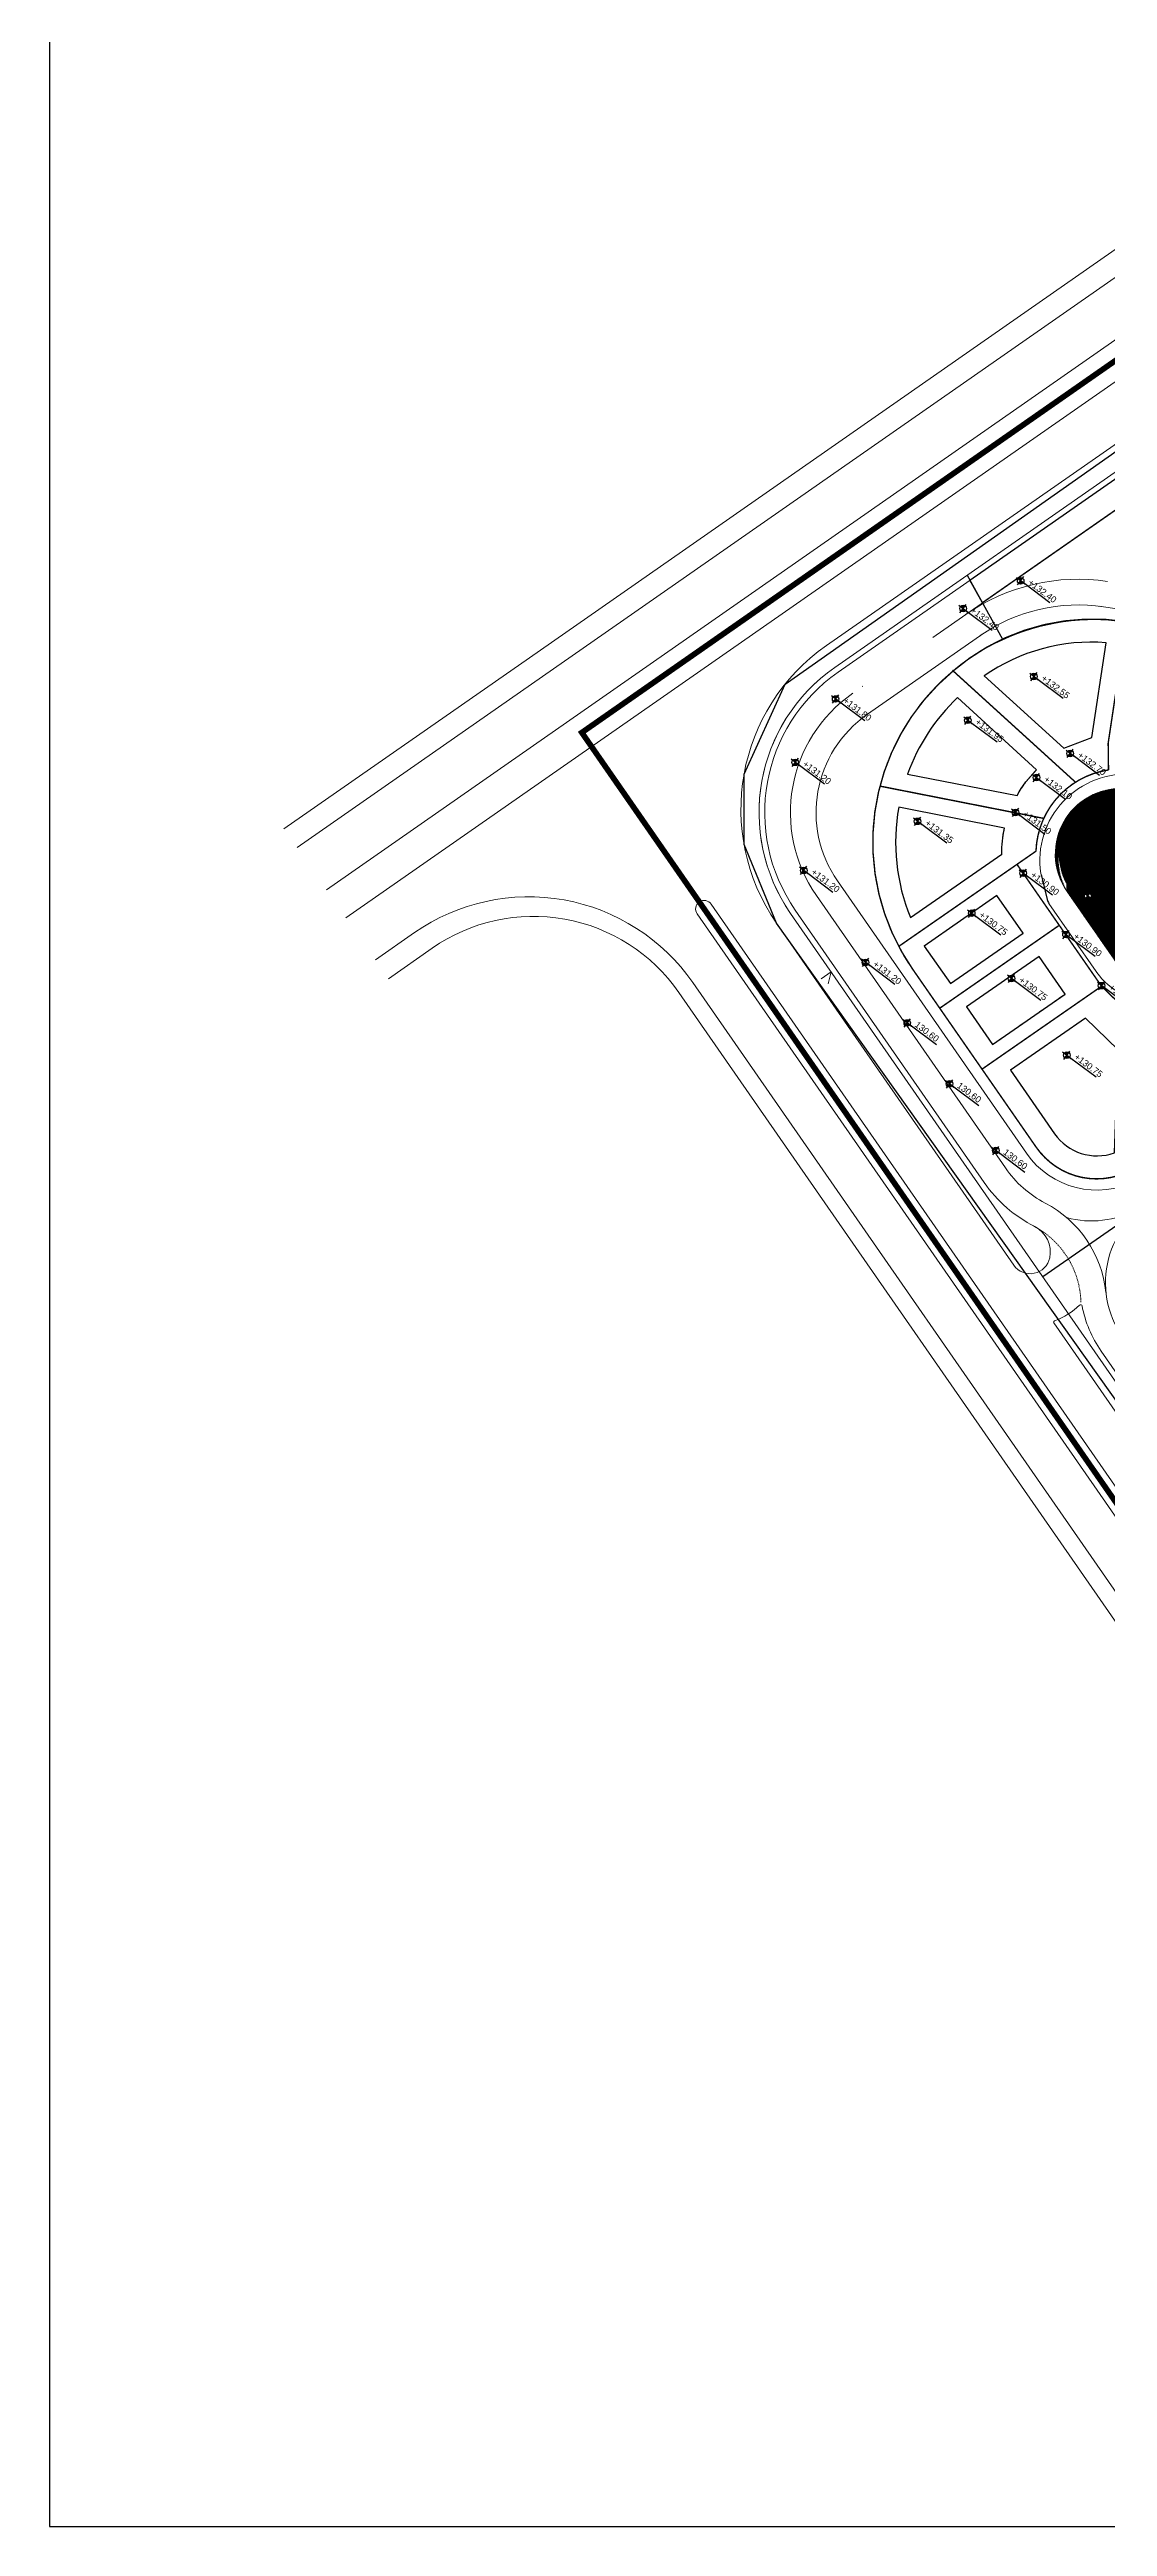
# Model space of a CAD drawing. Header units: inches. Extents: x 2 to 806, y 2 to 666.
# Drawn here: x 2.3 to 187.8, y 2.5 to 436.6 of the extents above; entities that cross this region are included whole.
import ezdxf
from ezdxf.enums import TextEntityAlignment as Align

# ---------------------------------------------------------------- set-up
doc = ezdxf.new("R2010")
doc.units = ezdxf.units.IN
doc.header["$MEASUREMENT"] = 0
for name, pattern in [('( Hidden )', [0.375, 0.25, -0.125]), ('ACAD_ISO04W100', [30, 24, -3, 0, -3]), ('DASHED', [0.75, 0.5, -0.25]), ('DASHED2', [0.375, 0.25, -0.125])]:
    doc.linetypes.add(name, pattern=pattern)
for name, color, linetype in [('.', 7, 'Continuous'), ('ASPHALT', 4, 'Continuous'), ('City_Axies', 10, 'Continuous'), ('City_Edge', 6, 'Continuous'), ('city_green', 3, 'Continuous'), ('City_road', 170, 'Continuous'), ('CL', 1, 'ACAD_ISO04W100'), ('comments', 1, 'Continuous'), ('ELV2', 4, 'Continuous'), ('Land line', 210, 'Continuous'), ('OUTLINE ASPHALT', 252, 'Continuous'), ('pathway levels', 250, 'Continuous'), ('PAVEMENT', 2, 'Continuous'), ('set pack', 253, 'DASHED2'), ('SITE', 85, 'Continuous'), ('V-NODE-TEXT', 11, 'Continuous'), ('Water Surface Level', 10, 'Continuous')]:
    doc.layers.add(name, color=color, linetype=linetype)
doc.styles.add('SDC-TEXT', font='arial.ttf')
doc.linetypes.add('FENCELINE2', pattern='A,0.25,-0.1,[132,ltypeshp.shx,S=0.1,R=0,X=-0.1,Y=0],-0.1,1', length=1.45)
pattern_1 = [(349.850078208, (-1019091.39202, 51543.46572), (0.022028057086, 0.123043751166), [])]

# ---------------------------------------------------------------- blocks, each defined once
blk = doc.blocks.new('*U287')
for points in [[(0, 1.02, 0.414214), (-1.02, 0), (0, 0)], [(0, -1.02, 0.414214), (1.02, 0), (0, 0)]]:
    blk.add_hatch(color=256).paths.add_polyline_path(points)
for p, q in [((1.62, 0), (-1.62, 0)), ((0, -1.62), (0, 1.62)), ((0, 0), (1.62, 0)), ((11.38, 0), (1.62, 0))]:
    blk.add_line(p, q)
blk.add_circle((0, 0), 1.02)
at = {"style": 'SDC-TEXT'}
blk.add_attdef('LEVEL', text='', height=2, dxfattribs=at).set_placement((2.24, 2.53), align=Align.TOP_LEFT)
blk.add_attdef('T.O.C.', (2.24, -2.56), '', height=2, dxfattribs=at)
blk = doc.blocks.new('*U288')
for points in [[(0, 1.02, 0.414214), (-1.02, 0), (0, 0)], [(0, -1.02, 0.414214), (1.02, 0), (0, 0)]]:
    blk.add_hatch(color=256).paths.add_polyline_path(points)
for p, q in [((1.62, 0), (-1.62, 0)), ((0, -1.62), (0, 1.62)), ((0, 0), (1.62, 0)), ((11.38, 0), (1.62, 0))]:
    blk.add_line(p, q)
blk.add_circle((0, 0), 1.02)
at = {"style": 'SDC-TEXT'}
blk.add_attdef('LEVEL', text='', height=2, dxfattribs=at).set_placement((2.24, 2.53), align=Align.TOP_LEFT)
blk.add_attdef('T.O.C.', (2.24, -2.56), '', height=2, dxfattribs=at)
blk = doc.blocks.new('*U286')
for points in [[(0, 1.02, 0.414214), (-1.02, 0), (0, 0)], [(0, -1.02, 0.414214), (1.02, 0), (0, 0)]]:
    blk.add_hatch(color=256).paths.add_polyline_path(points)
for p, q in [((1.62, 0), (-1.62, 0)), ((0, -1.62), (0, 1.62)), ((0, 0), (1.62, 0)), ((11.38, 0), (1.62, 0))]:
    blk.add_line(p, q)
blk.add_circle((0, 0), 1.02)
at = {"style": 'SDC-TEXT'}
blk.add_attdef('LEVEL', text='', height=2, dxfattribs=at).set_placement((2.24, 2.53), align=Align.TOP_LEFT)
blk.add_attdef('T.O.C.', (2.24, -2.56), '', height=2, dxfattribs=at)
blk = doc.blocks.new('*U284')
for points in [[(0, 1.02, 0.414214), (-1.02, 0), (0, 0)], [(0, -1.02, 0.414214), (1.02, 0), (0, 0)]]:
    blk.add_hatch(color=256).paths.add_polyline_path(points)
for p, q in [((1.62, 0), (-1.62, 0)), ((0, -1.62), (0, 1.62)), ((0, 0), (1.62, 0)), ((11.38, 0), (1.62, 0))]:
    blk.add_line(p, q)
blk.add_circle((0, 0), 1.02)
at = {"style": 'SDC-TEXT'}
blk.add_attdef('LEVEL', text='', height=2, dxfattribs=at).set_placement((2.24, 2.53), align=Align.TOP_LEFT)
blk.add_attdef('T.O.C.', (2.24, -2.56), '', height=2, dxfattribs=at)
blk = doc.blocks.new('*U285')
for points in [[(0, 1.02, 0.414214), (-1.02, 0), (0, 0)], [(0, -1.02, 0.414214), (1.02, 0), (0, 0)]]:
    blk.add_hatch(color=256).paths.add_polyline_path(points)
for p, q in [((1.62, 0), (-1.62, 0)), ((0, -1.62), (0, 1.62)), ((0, 0), (1.62, 0)), ((11.38, 0), (1.62, 0))]:
    blk.add_line(p, q)
blk.add_circle((0, 0), 1.02)
at = {"style": 'SDC-TEXT'}
blk.add_attdef('LEVEL', text='', height=2, dxfattribs=at).set_placement((2.24, 2.53), align=Align.TOP_LEFT)
blk.add_attdef('T.O.C.', (2.24, -2.56), '', height=2, dxfattribs=at)
blk = doc.blocks.new('*U281')
for points in [[(0, 1.02, 0.414214), (-1.02, 0), (0, 0)], [(0, -1.02, 0.414214), (1.02, 0), (0, 0)]]:
    blk.add_hatch(color=256).paths.add_polyline_path(points)
for p, q in [((1.62, 0), (-1.62, 0)), ((0, -1.62), (0, 1.62)), ((0, 0), (1.62, 0)), ((11.38, 0), (1.62, 0))]:
    blk.add_line(p, q)
blk.add_circle((0, 0), 1.02)
at = {"style": 'SDC-TEXT'}
blk.add_attdef('LEVEL', text='', height=2, dxfattribs=at).set_placement((2.24, 2.53), align=Align.TOP_LEFT)
blk.add_attdef('T.O.C.', (2.24, -2.56), '', height=2, dxfattribs=at)
blk = doc.blocks.new('*U282')
for points in [[(0, 1.02, 0.414214), (-1.02, 0), (0, 0)], [(0, -1.02, 0.414214), (1.02, 0), (0, 0)]]:
    blk.add_hatch(color=256).paths.add_polyline_path(points)
for p, q in [((1.62, 0), (-1.62, 0)), ((0, -1.62), (0, 1.62)), ((0, 0), (1.62, 0)), ((11.38, 0), (1.62, 0))]:
    blk.add_line(p, q)
blk.add_circle((0, 0), 1.02)
at = {"style": 'SDC-TEXT'}
blk.add_attdef('LEVEL', text='', height=2, dxfattribs=at).set_placement((2.24, 2.53), align=Align.TOP_LEFT)
blk.add_attdef('T.O.C.', (2.24, -2.56), '', height=2, dxfattribs=at)
blk = doc.blocks.new('*U283')
for points in [[(0, 1.02, 0.414214), (-1.02, 0), (0, 0)], [(0, -1.02, 0.414214), (1.02, 0), (0, 0)]]:
    blk.add_hatch(color=256).paths.add_polyline_path(points)
for p, q in [((1.62, 0), (-1.62, 0)), ((0, -1.62), (0, 1.62)), ((0, 0), (1.62, 0)), ((11.38, 0), (1.62, 0))]:
    blk.add_line(p, q)
blk.add_circle((0, 0), 1.02)
at = {"style": 'SDC-TEXT'}
blk.add_attdef('LEVEL', text='', height=2, dxfattribs=at).set_placement((2.24, 2.53), align=Align.TOP_LEFT)
blk.add_attdef('T.O.C.', (2.24, -2.56), '', height=2, dxfattribs=at)
blk = doc.blocks.new('*U431')
for points in [[(0, 1.02, 0.414214), (-1.02, 0), (0, 0)], [(0, -1.02, 0.414214), (1.02, 0), (0, 0)]]:
    blk.add_hatch(color=256).paths.add_polyline_path(points)
for p, q in [((1.62, 0), (-1.62, 0)), ((0, -1.62), (0, 1.62)), ((0, 0), (1.62, 0)), ((11.38, 0), (1.62, 0))]:
    blk.add_line(p, q)
blk.add_circle((0, 0), 1.02)
at = {"style": 'SDC-TEXT'}
blk.add_attdef('LEVEL', text='', height=2, dxfattribs=at).set_placement((2.24, 2.53), align=Align.TOP_LEFT)
blk.add_attdef('T.O.C.', (2.24, -2.56), '', height=2, dxfattribs=at)
blk = doc.blocks.new('*U432')
for points in [[(0, 1.02, 0.414214), (-1.02, 0), (0, 0)], [(0, -1.02, 0.414214), (1.02, 0), (0, 0)]]:
    blk.add_hatch(color=256).paths.add_polyline_path(points)
for p, q in [((1.62, 0), (-1.62, 0)), ((0, -1.62), (0, 1.62)), ((0, 0), (1.62, 0)), ((11.38, 0), (1.62, 0))]:
    blk.add_line(p, q)
blk.add_circle((0, 0), 1.02)
at = {"style": 'SDC-TEXT'}
blk.add_attdef('LEVEL', text='', height=2, dxfattribs=at).set_placement((2.24, 2.53), align=Align.TOP_LEFT)
blk.add_attdef('T.O.C.', (2.24, -2.56), '', height=2, dxfattribs=at)
blk = doc.blocks.new('*U430')
for points in [[(0, 1.02, 0.414214), (-1.02, 0), (0, 0)], [(0, -1.02, 0.414214), (1.02, 0), (0, 0)]]:
    blk.add_hatch(color=256).paths.add_polyline_path(points)
for p, q in [((1.62, 0), (-1.62, 0)), ((0, -1.62), (0, 1.62)), ((0, 0), (1.62, 0)), ((11.38, 0), (1.62, 0))]:
    blk.add_line(p, q)
blk.add_circle((0, 0), 1.02)
at = {"style": 'SDC-TEXT'}
blk.add_attdef('LEVEL', text='', height=2, dxfattribs=at).set_placement((2.24, 2.53), align=Align.TOP_LEFT)
blk.add_attdef('T.O.C.', (2.24, -2.56), '', height=2, dxfattribs=at)
blk = doc.blocks.new('*U428')
for points in [[(0, 1.02, 0.414214), (-1.02, 0), (0, 0)], [(0, -1.02, 0.414214), (1.02, 0), (0, 0)]]:
    blk.add_hatch(color=256).paths.add_polyline_path(points)
for p, q in [((1.62, 0), (-1.62, 0)), ((0, -1.62), (0, 1.62)), ((0, 0), (1.62, 0)), ((11.38, 0), (1.62, 0))]:
    blk.add_line(p, q)
blk.add_circle((0, 0), 1.02)
at = {"style": 'SDC-TEXT'}
blk.add_attdef('LEVEL', text='', height=2, dxfattribs=at).set_placement((2.24, 2.53), align=Align.TOP_LEFT)
blk.add_attdef('T.O.C.', (2.24, -2.56), '', height=2, dxfattribs=at)
blk = doc.blocks.new('*U107')
for points in [[(0, 1.02, 0.414214), (-1.02, 0), (0, 0)], [(0, -1.02, 0.414214), (1.02, 0), (0, 0)]]:
    blk.add_hatch(color=256).paths.add_polyline_path(points)
for p, q in [((1.62, 0), (-1.62, 0)), ((0, -1.62), (0, 1.62)), ((0, 0), (1.62, 0)), ((11.38, 0), (1.62, 0))]:
    blk.add_line(p, q)
blk.add_circle((0, 0), 1.02)
at = {"style": 'SDC-TEXT'}
blk.add_attdef('LEVEL', text='', height=2, dxfattribs=at).set_placement((2.24, 2.53), align=Align.TOP_LEFT)
blk.add_attdef('T.O.C.', (2.24, -2.56), '', height=2, dxfattribs=at)
blk = doc.blocks.new('*U108')
for points in [[(0, 1.02, 0.414214), (-1.02, 0), (0, 0)], [(0, -1.02, 0.414214), (1.02, 0), (0, 0)]]:
    blk.add_hatch(color=256).paths.add_polyline_path(points)
for p, q in [((1.62, 0), (-1.62, 0)), ((0, -1.62), (0, 1.62)), ((0, 0), (1.62, 0)), ((11.38, 0), (1.62, 0))]:
    blk.add_line(p, q)
blk.add_circle((0, 0), 1.02)
at = {"style": 'SDC-TEXT'}
blk.add_attdef('LEVEL', text='', height=2, dxfattribs=at).set_placement((2.24, 2.53), align=Align.TOP_LEFT)
blk.add_attdef('T.O.C.', (2.24, -2.56), '', height=2, dxfattribs=at)
blk = doc.blocks.new('*U103')
for points in [[(0, 1.02, 0.414214), (-1.02, 0), (0, 0)], [(0, -1.02, 0.414214), (1.02, 0), (0, 0)]]:
    blk.add_hatch(color=256).paths.add_polyline_path(points)
for p, q in [((1.62, 0), (-1.62, 0)), ((0, -1.62), (0, 1.62)), ((0, 0), (1.62, 0)), ((11.38, 0), (1.62, 0))]:
    blk.add_line(p, q)
blk.add_circle((0, 0), 1.02)
at = {"style": 'SDC-TEXT'}
blk.add_attdef('LEVEL', text='', height=2, dxfattribs=at).set_placement((2.24, 2.53), align=Align.TOP_LEFT)
blk.add_attdef('T.O.C.', (2.24, -2.56), '', height=2, dxfattribs=at)
blk = doc.blocks.new('*U158')
for points in [[(0, 1.02, 0.414214), (-1.02, 0), (0, 0)], [(0, -1.02, 0.414214), (1.02, 0), (0, 0)]]:
    blk.add_hatch(color=256).paths.add_polyline_path(points)
for p, q in [((1.62, 0), (-1.62, 0)), ((0, -1.62), (0, 1.62)), ((0, 0), (1.62, 0)), ((11.38, 0), (1.62, 0))]:
    blk.add_line(p, q)
blk.add_circle((0, 0), 1.02)
at = {"style": 'SDC-TEXT'}
blk.add_attdef('LEVEL', text='', height=2, dxfattribs=at).set_placement((2.24, 2.53), align=Align.TOP_LEFT)
blk.add_attdef('T.O.C.', (2.24, -2.56), '', height=2, dxfattribs=at)
blk = doc.blocks.new('*U155')
for points in [[(0, 1.02, 0.414214), (-1.02, 0), (0, 0)], [(0, -1.02, 0.414214), (1.02, 0), (0, 0)]]:
    blk.add_hatch(color=256).paths.add_polyline_path(points)
for p, q in [((1.62, 0), (-1.62, 0)), ((0, -1.62), (0, 1.62)), ((0, 0), (1.62, 0)), ((11.38, 0), (1.62, 0))]:
    blk.add_line(p, q)
blk.add_circle((0, 0), 1.02)
at = {"style": 'SDC-TEXT'}
blk.add_attdef('LEVEL', text='', height=2, dxfattribs=at).set_placement((2.24, 2.53), align=Align.TOP_LEFT)
blk.add_attdef('T.O.C.', (2.24, -2.56), '', height=2, dxfattribs=at)
blk = doc.blocks.new('*U156')
for points in [[(0, 1.02, 0.414214), (-1.02, 0), (0, 0)], [(0, -1.02, 0.414214), (1.02, 0), (0, 0)]]:
    blk.add_hatch(color=256).paths.add_polyline_path(points)
for p, q in [((1.62, 0), (-1.62, 0)), ((0, -1.62), (0, 1.62)), ((0, 0), (1.62, 0)), ((11.38, 0), (1.62, 0))]:
    blk.add_line(p, q)
blk.add_circle((0, 0), 1.02)
at = {"style": 'SDC-TEXT'}
blk.add_attdef('LEVEL', text='', height=2, dxfattribs=at).set_placement((2.24, 2.53), align=Align.TOP_LEFT)
blk.add_attdef('T.O.C.', (2.24, -2.56), '', height=2, dxfattribs=at)
blk = doc.blocks.new('*U150')
for points in [[(0, 1.02, 0.414214), (-1.02, 0), (0, 0)], [(0, -1.02, 0.414214), (1.02, 0), (0, 0)]]:
    blk.add_hatch(color=256).paths.add_polyline_path(points)
for p, q in [((1.62, 0), (-1.62, 0)), ((0, -1.62), (0, 1.62)), ((0, 0), (1.62, 0)), ((11.38, 0), (1.62, 0))]:
    blk.add_line(p, q)
blk.add_circle((0, 0), 1.02)
at = {"style": 'SDC-TEXT'}
blk.add_attdef('LEVEL', text='', height=2, dxfattribs=at).set_placement((2.24, 2.53), align=Align.TOP_LEFT)
blk.add_attdef('T.O.C.', (2.24, -2.56), '', height=2, dxfattribs=at)
blk = doc.blocks.new('*U434')
for points in [[(0, 1.02, 0.414214), (-1.02, 0), (0, 0)], [(0, -1.02, 0.414214), (1.02, 0), (0, 0)]]:
    blk.add_hatch(color=256).paths.add_polyline_path(points)
for p, q in [((1.62, 0), (-1.62, 0)), ((0, -1.62), (0, 1.62)), ((0, 0), (1.62, 0)), ((11.38, 0), (1.62, 0))]:
    blk.add_line(p, q)
blk.add_circle((0, 0), 1.02)
at = {"style": 'SDC-TEXT'}
blk.add_attdef('LEVEL', text='', height=2, dxfattribs=at).set_placement((2.24, 2.53), align=Align.TOP_LEFT)
blk.add_attdef('T.O.C.', (2.24, -2.56), '', height=2, dxfattribs=at)
blk = doc.blocks.new('*U435')
for points in [[(0, 1.02, 0.414214), (-1.02, 0), (0, 0)], [(0, -1.02, 0.414214), (1.02, 0), (0, 0)]]:
    blk.add_hatch(color=256).paths.add_polyline_path(points)
for p, q in [((1.62, 0), (-1.62, 0)), ((0, -1.62), (0, 1.62)), ((0, 0), (1.62, 0)), ((11.38, 0), (1.62, 0))]:
    blk.add_line(p, q)
blk.add_circle((0, 0), 1.02)
at = {"style": 'SDC-TEXT'}
blk.add_attdef('LEVEL', text='', height=2, dxfattribs=at).set_placement((2.24, 2.53), align=Align.TOP_LEFT)
blk.add_attdef('T.O.C.', (2.24, -2.56), '', height=2, dxfattribs=at)
blk = doc.blocks.new('*U228')
for points in [[(0, 1.02, 0.414214), (-1.02, 0), (0, 0)], [(0, -1.02, 0.414214), (1.02, 0), (0, 0)]]:
    blk.add_hatch(color=256).paths.add_polyline_path(points)
for p, q in [((1.62, 0), (-1.62, 0)), ((0, -1.62), (0, 1.62)), ((0, 0), (1.62, 0)), ((11.38, 0), (1.62, 0))]:
    blk.add_line(p, q)
blk.add_circle((0, 0), 1.02)
at = {"style": 'SDC-TEXT'}
blk.add_attdef('LEVEL', text='', height=2, dxfattribs=at).set_placement((2.24, 2.53), align=Align.TOP_LEFT)
blk.add_attdef('T.O.C.', (2.24, -2.56), '', height=2, dxfattribs=at)

msp = doc.modelspace()

# ---------------------------------------------------------------- hatches: boundary and pattern name
at = {"layer": '.', "linetype": 'ByBlock', "true_color": 0x136734, "transparency": 33554633}
h = msp.add_hatch(dxfattribs=at)
h.set_pattern_fill('ANSI31', color=116, angle=-55.14992)
h.set_pattern_definition(pattern_1)
h.paths.add_polyline_path([(263.375, 286.7), (263.063, 294.597, 0.3598822), (261.362, 296.496), (242.44, 299.346, 0.4750516), (240.145, 297.261), (240.807, 284.94, 0.4333597), (243.041, 283.061, -0.0051454), (248.601, 283.665, -0.0594987), (248.703, 283.756, -0.326149), (249.382, 283.741, -0.0111596), (261.478, 284.623, 0.4109268)])
h.paths.add_polyline_path([(260.747, 285.289, 0.0143823), (243.669, 283.967, -0.4297056), (241.459, 285.849), (240.89, 296.441, -0.4750516), (243.185, 298.526), (260.686, 295.89, -0.3598822), (262.386, 293.991), (262.648, 287.366, -0.4115782)], flags=16)
h.paths.add_polyline_path([(249.897, 294.481, -0.0439538), (249.819, 294.416, -1), (249.161, 295.362, -0.8526477), (249.95, 294.543), (250.066, 294.456)], flags=0)
h.paths.add_polyline_path([(235.258, 284.084), (234.539, 298.911, 0.3573486), (232.839, 300.792), (208.407, 304.472, 0.4007439), (206.147, 302.883), (201.325, 278.559, 0.5493095), (203.768, 276.228, -0.0255366), (233.541, 282.007, 0.3874726)])
h.paths.add_polyline_path([(232.815, 282.61, 0.0240854), (204.661, 277.169, -0.5481949), (202.225, 279.501), (206.704, 302.092, -0.4007439), (208.964, 303.68), (232.168, 300.185, -0.3573486), (233.867, 298.305), (234.528, 284.687, -0.3868605)], flags=16)
h.paths.add_polyline_path([(216.32, 290.223, -1), (215.662, 291.168, -1)], flags=0)
h.paths.add_polyline_path([(190.541, 276.048), (181.25, 289.44, -0.0298599), (180.58, 290.541, 0.0312712), (180.675, 289.041), (190.907, 274.293, 0.6620973), (194.512, 275.044), (200.111, 303.289, 0.4142136), (198.538, 305.639), (191.884, 306.959, 0.0127104), (191.783, 306.976, 0.6559619), (180.675, 289.041, -0.179795), (179.397, 296.857, -0.4223894), (191.682, 306.283, -0.0127104), (191.747, 306.272), (197.715, 305.089, -0.4142136), (199.288, 302.738), (194.146, 276.8, -0.6620973)])
h.paths.add_polyline_path([(367.809, 211.193), (379.765, 194.026, 0.4143525), (382.55, 193.528), (391.27, 199.607), (390.87, 200.181), (382.724, 194.503, -0.4143525), (379.939, 195), (368.998, 210.711, -0.5412294), (370.252, 213.816, 0.0690633), (417.362, 230.094, -0.3737364), (419.907, 229.458), (423.008, 225.028, -0.4147835), (422.513, 222.241), (395.792, 203.612), (396.192, 203.038), (423.489, 222.068, 0.4147835), (423.983, 224.855), (420.131, 230.358, 0.3746856), (417.58, 230.991, -0.071377), (369.075, 214.3, 0.5430658)])
h.paths.add_polyline_path([(216.763, 290.104), (221.797, 286.317), (222.834, 287.694), (217.8, 291.482)], flags=8)
edge = h.paths.add_edge_path(flags=17)
edge.add_line((400.253, 208.792), (395.864, 212.094))
edge = h.paths.add_edge_path(flags=17)
edge.add_arc((395.135, 212.643), 0.576, -55.14992, 304.85008)
edge = h.paths.add_edge_path(flags=17)
edge.add_line((395.864, 212.094), (394.406, 213.191))
edge = h.paths.add_edge_path(flags=17)
edge.add_line((395.135, 212.643), (395.864, 212.094))
edge = h.paths.add_edge_path(flags=17)
edge.add_line((394.587, 211.914), (395.684, 213.372))
h.paths.add_polyline_path([(395.908, 212.052), (400.941, 208.264), (401.978, 209.642), (396.945, 213.429)], flags=25)
h.paths.add_polyline_path([(399.422, 214.163), (402.902, 209.172), (405.325, 210.861), (401.845, 215.852)], flags=25)
at = {"layer": '.', "linetype": 'ByBlock', "transparency": 33554633}
h = msp.add_hatch(dxfattribs=at)
h.set_pattern_fill('ANSI31', color=34, angle=-55.14992)
h.set_pattern_definition(pattern_1)
h.paths.add_polyline_path([(180.58, 290.541, -0.3729666), (190.885, 302.453, -0.0850337), (191.56, 302.435), (198.938, 300.973), (199.23, 302.444), (191.546, 303.967, 0.0472882), (191.171, 304.005, 0.4781771)], flags=17)
h.paths.add_polyline_path([(180.58, 290.541, -0.4756018), (191.079, 304.004, -0.0588664), (191.546, 303.967), (199.23, 302.444), (199.288, 302.738, 0.0896317), (199.3, 303.449), (191.653, 304.965, 0.0423724), (191.317, 305.003, 0.5371659)])
h.paths.add_polyline_path([(180.58, 290.541, -0.5371659), (191.317, 305.003, -0.0423724), (191.653, 304.965), (199.3, 303.449, 0.1661064), (198.69, 304.59), (191.765, 305.963, 0.0269363), (191.552, 305.993, 0.5961696)])
h.paths.add_polyline_path([(180.58, 290.541, -0.5961696), (191.552, 305.993, -0.0269363), (191.765, 305.963), (198.69, 304.59, 0.1395991), (197.715, 305.089), (191.747, 306.272, 0.0127104), (191.682, 306.283, 0.6140742)])
at = {"layer": '.', "linetype": 'ByBlock', "true_color": 0x105689, "transparency": 33554633}
h = msp.add_hatch(dxfattribs=at)
h.set_pattern_fill('ANSI31', color=146, angle=-55.14992)
h.set_pattern_definition(pattern_1)
h.paths.add_polyline_path([(190.541, 276.048, 0.6620973), (194.146, 276.8), (198.938, 300.973), (191.56, 302.435, 0.0850338), (190.885, 302.453, 0.3729667), (180.58, 290.541, 0.0298599), (181.25, 289.44)])
h.paths.add_polyline_path([(184.895, 288.252, -1), (183.743, 288.252, -1)], flags=16)
h.paths.add_polyline_path([(185.091, 287.661), (190.125, 283.873), (191.162, 285.251), (186.128, 289.039)], flags=24)

# ---------------------------------------------------------------- linework, layer by layer
at = {"linetype": 'ByBlock', "lineweight": 0}
for p, q in [((95.635, 316.887), (370.462, 508.476)), ((370.438, 508.459), (95.635, 316.887)), ((139.972, 328.291), (379.355, 495.17)), ((268.103, 68.277), (95.635, 316.887)), ((95.635, 316.887), (268.103, 68.277)), ((277.947, 75.14), (132.229, 285.19))]:
    msp.add_line(p, q, dxfattribs=at)
msp.add_arc((157.7, 302.86), 31, 124.88128, 214.7503, dxfattribs=at)
at = {"layer": 'ASPHALT', "lineweight": 0}
for p, q in [((380.189, 494.533), (140.544, 327.47)), ((285.34, 324.133), (186.306, 339.05)), ((166.123, 334.331), (145.691, 320.087)), ((173.569, 243.143), (140.445, 290.89)), ((270.373, 86.057), (132.229, 285.19)), ((166.174, 238.013), (133.051, 285.76)), ((266.201, 93.826), (186.657, 208.487))]:
    msp.add_line(p, q, dxfattribs=at)
for centre, radius, start, end in [((182.626, 309.265), 30, 81.43429, 124.88128), ((157.7, 302.86), 30, 124.88128, 214.75015), ((157.7, 302.86), 21, 124.88128, 214.75015), ((185.894, 251.693), 15, 214.75015, 297.31168), ((185.894, 251.693), 24, 214.75015, 243.04527), ((172.749, 225.843), 5, 348.38096, 63.04527), ((174.218, 225.541), 3.5, 214.75015, 348.38096), ((174.218, 225.541), 12.5, 289.98237, 313.91575), ((183.061, 216.356), 0.25, 11.12567, 133.91575), ((203.912, 220.457), 21, 191.12567, 214.75015)]:
    msp.add_arc(centre, radius, start, end, dxfattribs=at)
at = {"layer": 'City_Axies', "lineweight": 0}
for p in [(370.456, 508.471), (267.934, 68.521)]:
    msp.add_line(p, (95.635, 316.887), dxfattribs=at)
at = {"layer": 'City_Edge', "lineweight": 0, "ltscale": 10}
for p, q in [((370.558, 523.17), (88.773, 326.731)), ((377.067, 498.452), (138.505, 332.144)), ((88.773, 326.731), (45.724, 296.72)), ((157.05, 244.147), (129.763, 283.482)), ((66.315, 281.818), (59.449, 277.032)), ((271.485, 47.612), (115.088, 273.056)), ((171.342, 223.546), (157.05, 244.147)), ((275.486, 73.424), (178.37, 213.416))]:
    msp.add_line(p, q, dxfattribs=at)
for centre, start, end in [((158.52, 303.432), 124.88128, 214.75015), ((86.33, 253.107), 34.75015, 124.88166)]:
    msp.add_arc(centre, 35, start, end, dxfattribs=at)
at = {"layer": 'city_green', "lineweight": 0}
for p, q in [((368.746, 510.936), (50.871, 289.337)), ((372.177, 506.014), (54.302, 284.415)), ((284.905, 46.69), (118.321, 286.818)), ((282.44, 44.98), (115.856, 285.108))]:
    msp.add_line(p, q, dxfattribs=at)
msp.add_arc((117.088, 285.963), 1.5, 34.75015, 214.75015, dxfattribs=at)
at = {"layer": 'City_road', "lineweight": 0}
for p, q in [((369.301, 527.17), (86.485, 330.012)), ((379.355, 495.17), (139.972, 328.291)), ((86.485, 330.012), (43.436, 300.001)), ((69.422, 279.109), (61.737, 273.751)), ((249.539, 73.983), (112.622, 271.348))]:
    msp.add_line(p, q, dxfattribs=at)
for centre, start, end in [((157.7, 302.86), 124.88128, 214.75015), ((87.151, 253.678), 34.75015, 124.88166)]:
    msp.add_arc(centre, 31, start, end, dxfattribs=at)
at = {"layer": 'CL', "lineweight": 0, "ltscale": 5}
for p, q in [((378.745, 488.041), (143.117, 323.779)), ((169.872, 240.578), (136.748, 288.325))]:
    msp.add_line(p, q, dxfattribs=at)
for centre, radius, start, end in [((182.626, 309.265), 34.5, 81.43429, 124.88128), ((157.7, 302.86), 25.5, 124.88128, 214.75015), ((185.894, 251.693), 19.5, 214.75015, 242.42305), ((203.912, 220.457), 16.5, 115.87705, 214.75015), ((167.608, 216.68), 20, 5.93886, 62.42305), ((184.95, 247.79), 16.5, 254.78697, 298.81832)]:
    msp.add_arc(centre, radius, start, end, dxfattribs=at)
at = {"layer": 'comments', "color": 3, "linetype": 'ByBlock'}
for p, q in [((163.174, 344.466), (169.362, 333.268)), ((194.369, 233.917), (176.431, 221.473))]:
    msp.add_line(p, q, dxfattribs=at)
at = {"layer": 'comments', "color": 5, "linetype": 'ByBlock'}
msp.add_line((176.093, 287.75), (176.093, 287.75), dxfattribs=at)
at = {"layer": 'comments', "color": 6, "linetype": 'ByBlock'}
msp.add_lwpolyline([(805.862, 665.831), (2.345, 665.831), (2.345, 2.465), (805.862, 2.465)], close=True, dxfattribs=at)
msp.add_lwpolyline([(588.492, 237.295), (510.786, 237.222), (277.947, 75.14), (129.763, 283.482), (124.064, 297.288), (124.072, 309.621), (131.269, 325.395), (377.067, 498.452), (416.657, 517.574)], dxfattribs=at)
at = {"layer": 'comments', "color": 3, "linetype": 'ByBlock'}
msp.add_lwpolyline([(385.102, 490.332, 0.1322079), (378.745, 488.041), (165.849, 339.626), (163.66, 343.586), (380.189, 494.533)], format="xyb", dxfattribs=at)
for points in [[(187.509, 332.638, 0.1734535), (166.144, 326.807), (180.102, 314.133), (185.006, 316.028)], [(171.917, 305.86, -0.0679334), (175.333, 310.364), (161.485, 323.02, 0.1160112), (152.726, 309.6)], [(169.227, 295.578, -0.0550475), (169.726, 300.138), (151.173, 303.794, 0.1415427), (153.226, 284.476)], [(189.63, 261.264), (183.899, 266.81), (170.777, 257.706), (178.506, 246.566, 0.340529), (188.975, 243.237)]]:
    msp.add_lwpolyline(points, format="xyb", close=True, dxfattribs=at)
for points in [[(172.962, 281.738), (168.401, 288.311), (155.666, 279.475), (160.227, 272.902)], [(180.372, 271.057), (175.811, 277.63), (163.076, 268.794), (167.637, 262.221)]]:
    msp.add_lwpolyline(points, close=True, dxfattribs=at)
at = {"layer": 'Land line', "lineweight": 0}
msp.add_arc((245.88, 491.794), 97.006, 332.99425, 332.99425, dxfattribs=at)
at = {"layer": 'OUTLINE ASPHALT', "lineweight": 0}
msp.add_arc((190.496, 295.618), 45.815, 197.75424, 197.7567, dxfattribs=at)
at = {"layer": 'PAVEMENT', "lineweight": 0}
for p, q in [((177.507, 286.94), (185.788, 275.005)), ((175.22, 244.286), (153.593, 275.456))]:
    msp.add_line(p, q, dxfattribs=at)
at = {"layer": 'PAVEMENT', "linetype": 'FENCELINE2', "lineweight": 0, "ltscale": 70, "const_width": 0.125}
msp.add_lwpolyline([(616.534, 519.432), (512.15, 519.427), (501.15, 513.927), (485.678, 513.926, 0.4142116), (478.678, 506.926), (465.678, 506.907, 0.4091423), (458.8, 513.905, 0.0259271), (445.386, 513.442, -0.0645411), (439.735, 513.682), (429.633, 515.432, 0.0875473), (420.809, 514.605, 0.085404), (379.355, 495.17), (139.972, 328.291, 0.4135441), (132.229, 285.19), (277.947, 75.14), (509.122, 236.296), (657.544, 236.301)], format="xyb", dxfattribs=at)
at = {"layer": 'PAVEMENT', "lineweight": 0}
for points in [[(180.675, 289.041, -0.6559619), (191.783, 306.976, -0.0127104), (191.884, 306.959), (198.538, 305.639, -0.4142136), (200.111, 303.289), (194.512, 275.044, -0.6620973), (190.907, 274.293), (180.675, 289.041)], [(181.25, 289.44, -0.6559619), (191.682, 306.283, -0.0127104), (191.747, 306.272), (197.715, 305.089, -0.4142136), (199.288, 302.738), (194.146, 276.8, -0.6620973), (190.541, 276.048), (181.25, 289.44)]]:
    msp.add_lwpolyline(points, format="xyb", dxfattribs=at)
for centre, radius, start, end in [((191.066, 294.45), 15.153, 84.89444, 188.51988), ((196.048, 282.175), 12.517, 214.95098, 252.10951), ((185.901, 251.696), 13, 214.753, 297.30755)]:
    msp.add_arc(centre, radius, start, end, dxfattribs=at)
at = {"layer": 'set pack', "linetype": 'DASHED', "lineweight": 0, "ltscale": 70}
for p, q in [((187.509, 332.638), (185.006, 316.028)), ((182.163, 308.188), (160.716, 327.688)), ((180.102, 314.133), (166.144, 326.807)), ((161.485, 323.02), (175.333, 310.364)), ((165.733, 323.804), (165.733, 323.804)), ((185.006, 316.028), (180.102, 314.133)), ((171.917, 305.86), (152.726, 309.6)), ((176.599, 301.841), (147.89, 307.499)), ((151.173, 303.794), (169.726, 300.138)), ((175.235, 296.095), (151.185, 279.409)), ((169.227, 295.578), (153.226, 284.476)), ((155.666, 279.475), (168.401, 288.311)), ((168.401, 288.311), (172.962, 281.738)), ((160.227, 272.902), (155.666, 279.475)), ((172.962, 281.738), (160.227, 272.902)), ((139.353, 274.922), (137.568, 273.694)), ((139.353, 274.922), (138.832, 272.819)), ((163.076, 268.794), (175.811, 277.63)), ((175.811, 277.63), (180.372, 271.057)), ((186.777, 272.458), (167.433, 259.037)), ((167.637, 262.221), (163.076, 268.794)), ((183.899, 266.81), (170.777, 257.706)), ((183.899, 266.81), (189.63, 261.264)), ((178.506, 246.566), (170.777, 257.706))]:
    msp.add_line(p, q, dxfattribs=at)
at = {"layer": 'set pack', "color": 1, "linetype": 'DASHED', "lineweight": 0, "ltscale": 70}
for p, q in [((160.596, 327.798), (181.715, 308.596)), ((179.172, 310.908), (182.163, 308.188)), ((147.89, 307.499), (175.037, 302.148)), ((172.489, 302.651), (147.89, 307.499)), ((147.89, 307.499), (176.599, 301.841)), ((151.185, 279.409), (175.235, 296.095)), ((151.185, 279.409), (171.906, 293.785)), ((179.316, 283.104), (158.37, 268.572)), ((186.777, 272.458), (165.78, 257.891))]:
    msp.add_line(p, q, dxfattribs=at)
at = {"layer": 'set pack', "linetype": '( Hidden )', "lineweight": 0, "ltscale": 0.25}
msp.add_line((180.372, 271.057), (167.637, 262.221), dxfattribs=at)
at = {"layer": 'set pack', "color": 5, "linetype": '( Hidden )', "lineweight": 0, "ltscale": 250, "const_width": 1}
msp.add_lwpolyline([(677.534, 535.434), (456.038, 535.425, 0.1530333), (370.462, 508.476), (95.635, 316.887), (268.103, 68.277), (509.122, 236.296), (677.544, 236.302)], format="xyb", close=True, dxfattribs=at)
at = {"layer": 'set pack', "color": 5, "linetype": '( Hidden )', "lineweight": 0, "ltscale": 0.5, "const_width": 1}
msp.add_lwpolyline([(677.534, 535.434), (456.038, 535.425, 0.1530333), (370.462, 508.476), (95.635, 316.887), (268.103, 68.277), (509.122, 236.296), (677.544, 236.302)], format="xyb", close=True, dxfattribs=at)
at = {"layer": 'set pack', "color": 1, "linetype": 'ByBlock', "lineweight": 0, "const_width": 0.25}
for points in [[(187.949, 310.333), (187.89, 315.036), (191.095, 336.304, 0.2206759), (160.717, 327.688), (182.163, 308.188, -0.1046894)], [(182.163, 308.188), (160.717, 327.688, 0.3890733), (153.593, 275.456)], [(147.89, 307.499), (176.599, 301.841, -0.1446276)], [(151.185, 279.409), (175.235, 296.095, -0.1001043)], [(179.316, 283.104), (171.906, 293.785), (151.185, 279.409, 0.029696)], [(165.78, 257.891), (175.22, 244.286, 0.3813951), (191.864, 240.145), (192.823, 266.524), (186.727, 272.423)]]:
    msp.add_lwpolyline(points, format="xyb", dxfattribs=at)
at = {"layer": 'set pack', "color": 1, "linetype": 'ByBlock', "lineweight": 0}
msp.add_lwpolyline([(187.949, 310.333, 0.25, 0.25, 0.3624388), (175.235, 296.095, 0, 0, 0)], format="xyseb", dxfattribs=at)
at = {"layer": 'set pack', "color": 1, "linetype": 'ByBlock', "lineweight": 0, "const_width": 0.25}
msp.add_lwpolyline([(186.727, 272.423), (179.316, 283.104), (158.37, 268.572), (165.78, 257.891)], close=True, dxfattribs=at)
msp.add_lwpolyline([(153.593, 275.456), (158.37, 268.572)], dxfattribs=at)
at = {"layer": 'set pack', "linetype": 'ByBlock', "lineweight": 0}
for centre, radius, start, end in [((185.636, 297.688), 39, 81.43429, 214.753), ((178.575, 213.559), 0.25, 109.98237, 214.75015)]:
    msp.add_arc(centre, radius, start, end, dxfattribs=at)
at = {"layer": 'set pack', "color": 1, "linetype": 'ByBlock', "lineweight": 0}
for centre, radius, start, end in [((185.191, 299.257), 37.514, 80.94556, 130.72296), ((185.636, 297.688), 39, 129.71429, 207.94915)]:
    msp.add_arc(centre, radius, start, end, dxfattribs=at)
at = {"layer": 'set pack', "linetype": 'DASHED', "lineweight": 0, "ltscale": 70}
for centre, radius, start, end in [((184.979, 299.856), 32.879, 85.5871, 124.9481), ((185.636, 297.688), 35, 133.63328, 160.10276), ((185.636, 297.688), 35, 169.95255, 202.17768), ((185.901, 251.696), 9, 214.753, 289.97374)]:
    msp.add_arc(centre, radius, start, end, dxfattribs=at)
at = {"layer": 'set pack', "linetype": '( Hidden )', "lineweight": 0, "ltscale": 0.25}
for centre, radius, start, end in [((190.123, 295.596), 20.9, 135.04375, 150.58906), ((190.123, 295.596), 20.897, 167.44843, 180.05168), ((167.568, 216.636), 15.558, 1.52803, 62.36965)]:
    msp.add_arc(centre, radius, start, end, dxfattribs=at)
at = {"layer": 'SITE', "lineweight": 0}
msp.add_line((370.462, 508.476), (95.635, 316.887), dxfattribs=at)
at = {"layer": 'V-NODE-TEXT', "linetype": 'ByBlock'}
msp.add_line((176.117, 292.022), (177.209, 287.601), dxfattribs=at)
for points in [[(180.58, 290.541, -0.5961696), (191.552, 305.993, -0.0269363), (191.765, 305.963), (198.69, 304.59)], [(180.58, 290.541, -0.5371659), (191.317, 305.003, -0.0423724), (191.653, 304.965), (199.3, 303.449)]]:
    msp.add_lwpolyline(points, format="xyb", dxfattribs=at)
for centre, radius, start, end in [((191.305, 293.002), 11.004, 91.18068, 192.92328), ((192.606, 290.55), 12.027, 98.22839, 180.04375), ((179.15, 288.08), 2, 193.87534, 214.75311)]:
    msp.add_arc(centre, radius, start, end, dxfattribs=at)
at = {"layer": 'V-NODE-TEXT', "linetype": 'ByBlock', "lineweight": 0}
msp.add_arc((178.058, 292.501), 2, 188.51988, 193.87534, dxfattribs=at)

# ---------------------------------------------------------------- block references
at = {"layer": 'ELV2', "color": 252}
ref = msp.add_blockref('*U428', (172.551, 343.486), dxfattribs=dict(at, xscale=0.5625047716006252, yscale=0.5625047716006252, zscale=0.5625047716006252, rotation=323.0401138320281))
ref.add_attrib('LEVEL', '+132.40', dxfattribs={"layer": '0', "height": 1.125, "rotation": 323.04011, "style": 'SDC-TEXT'}).set_placement((174.414, 343.866), align=Align.TOP_LEFT)
ref = msp.add_blockref('*U103', (162.463, 338.625), dxfattribs=dict(at, xscale=0.5625047716006252, yscale=0.5625047716006252, zscale=0.5625047716006252, rotation=323.0401138320281))
ref.add_attrib('LEVEL', '+132.40', dxfattribs={"layer": '0', "height": 1.125, "rotation": 323.04011, "style": 'SDC-TEXT'}).set_placement((164.327, 339.006), align=Align.TOP_LEFT)
ref = msp.add_blockref('*U430', (174.867, 326.7), dxfattribs=dict(at, xscale=0.5625047716006252, yscale=0.5625047716006252, zscale=0.5625047716006252, rotation=323.0401138320281))
ref.add_attrib('LEVEL', '+132.55', dxfattribs={"layer": '0', "height": 1.125, "rotation": 323.04011, "style": 'SDC-TEXT'}).set_placement((176.731, 327.081), align=Align.TOP_LEFT)
ref = msp.add_blockref('*U432', (140.12, 322.773), dxfattribs=dict(at, xscale=0.5625047716006252, yscale=0.5625047716006252, zscale=0.5625047716006252, rotation=323.0401138320281))
ref.add_attrib('LEVEL', '+131.80', dxfattribs={"layer": '0', "height": 1.125, "rotation": 323.04011, "style": 'SDC-TEXT'}).set_placement((141.984, 323.153), align=Align.TOP_LEFT)
ref = msp.add_blockref('*U431', (163.293, 319.039), dxfattribs=dict(at, xscale=0.5625047716006252, yscale=0.5625047716006252, zscale=0.5625047716006252, rotation=323.0401138320281))
ref.add_attrib('LEVEL', '+131.95', dxfattribs={"layer": '0', "height": 1.125, "rotation": 323.04011, "style": 'SDC-TEXT'}).set_placement((165.156, 319.419), align=Align.TOP_LEFT)
ref = msp.add_blockref('*U108', (133.044, 311.666), dxfattribs=dict(at, xscale=0.5625047716006252, yscale=0.5625047716006252, zscale=0.5625047716006252, rotation=323.0401138320281))
ref.add_attrib('LEVEL', '+131.20', dxfattribs={"layer": '0', "height": 1.125, "rotation": 323.04011, "style": 'SDC-TEXT'}).set_placement((134.907, 312.046), align=Align.TOP_LEFT)
ref = msp.add_blockref('*U282', (154.488, 301.329), dxfattribs=dict(at, xscale=0.5625047716006252, yscale=0.5625047716006252, zscale=0.5625047716006252, rotation=323.0401138320281))
ref.add_attrib('LEVEL', '+131.35', dxfattribs={"layer": '0', "height": 1.125, "rotation": 323.04011, "style": 'SDC-TEXT'}).set_placement((156.352, 301.709), align=Align.TOP_LEFT)
ref = msp.add_blockref('*U283', (134.535, 292.725), dxfattribs=dict(at, xscale=0.5625047716006252, yscale=0.5625047716006252, zscale=0.5625047716006252, rotation=323.0401138320281))
ref.add_attrib('LEVEL', '+131.20', dxfattribs={"layer": '0', "height": 1.125, "rotation": 323.04011, "style": 'SDC-TEXT'}).set_placement((136.399, 293.105), align=Align.TOP_LEFT)
ref = msp.add_blockref('*U284', (163.967, 285.22), dxfattribs=dict(at, xscale=0.5625047716006252, yscale=0.5625047716006252, zscale=0.5625047716006252, rotation=323.0401138320281))
ref.add_attrib('LEVEL', '+130.75', dxfattribs={"layer": '0', "height": 1.125, "rotation": 323.04011, "style": 'SDC-TEXT'}).set_placement((165.83, 285.6), align=Align.TOP_LEFT)
ref = msp.add_blockref('*U107', (145.364, 276.598), dxfattribs=dict(at, xscale=0.5625047716006252, yscale=0.5625047716006252, zscale=0.5625047716006252, rotation=323.0401138320281))
ref.add_attrib('LEVEL', '+131.20', dxfattribs={"layer": '0', "height": 1.125, "rotation": 323.04011, "style": 'SDC-TEXT'}).set_placement((147.227, 276.978), align=Align.TOP_LEFT)
ref = msp.add_blockref('*U286', (170.945, 273.794), dxfattribs=dict(at, xscale=0.5625047716006252, yscale=0.5625047716006252, zscale=0.5625047716006252, rotation=323.0401138320281))
ref.add_attrib('LEVEL', '+130.75', dxfattribs={"layer": '0', "height": 1.125, "rotation": 323.04011, "style": 'SDC-TEXT'}).set_placement((172.808, 274.174), align=Align.TOP_LEFT)
ref = msp.add_blockref('*U281', (152.683, 265.986), dxfattribs=dict(at, xscale=0.5625047716006252, yscale=0.5625047716006252, zscale=0.5625047716006252, rotation=323.0401138320281))
ref.add_attrib('LEVEL', '130.60', dxfattribs={"layer": '0', "height": 1.125, "rotation": 323.04011, "style": 'SDC-TEXT'}).set_placement((154.546, 266.366), align=Align.TOP_LEFT)
ref = msp.add_blockref('*U287', (180.641, 260.33), dxfattribs=dict(at, xscale=0.5625047716006252, yscale=0.5625047716006252, zscale=0.5625047716006252, rotation=323.0401138320281))
ref.add_attrib('LEVEL', '+130.75', dxfattribs={"layer": '0', "height": 1.125, "rotation": 323.04011, "style": 'SDC-TEXT'}).set_placement((182.505, 260.711), align=Align.TOP_LEFT)
ref = msp.add_blockref('*U285', (160.093, 255.304), dxfattribs=dict(at, xscale=0.5625047716006252, yscale=0.5625047716006252, zscale=0.5625047716006252, rotation=323.0401138320281))
ref.add_attrib('LEVEL', '130.60', dxfattribs={"layer": '0', "height": 1.125, "rotation": 323.04011, "style": 'SDC-TEXT'}).set_placement((161.956, 255.685), align=Align.TOP_LEFT)
ref = msp.add_blockref('*U288', (168.193, 243.628), dxfattribs=dict(at, xscale=0.5625047716006252, yscale=0.5625047716006252, zscale=0.5625047716006252, rotation=323.0401138320281))
ref.add_attrib('LEVEL', '130.60', dxfattribs={"layer": '0', "height": 1.125, "rotation": 323.04011, "style": 'SDC-TEXT'}).set_placement((170.056, 244.008), align=Align.TOP_LEFT)
at = {"layer": 'pathway levels', "color": 252}
ref = msp.add_blockref('*U150', (181.231, 313.222), dxfattribs=dict(at, xscale=0.5625047716006252, yscale=0.5625047716006252, zscale=0.5625047716006252, rotation=323.0401138320281))
ref.add_attrib('LEVEL', '+132.70', dxfattribs={"layer": '0', "height": 1.125, "rotation": 323.04011, "style": 'SDC-TEXT'}).set_placement((183.095, 313.602), align=Align.TOP_LEFT)
ref = msp.add_blockref('*U156', (175.315, 308.996), dxfattribs=dict(at, xscale=0.5625047716006252, yscale=0.5625047716006252, zscale=0.5625047716006252, rotation=323.0401138320281))
ref.add_attrib('LEVEL', '+132.10', dxfattribs={"layer": '0', "height": 1.125, "rotation": 323.04011, "style": 'SDC-TEXT'}).set_placement((177.178, 309.376), align=Align.TOP_LEFT)
ref = msp.add_blockref('*U155', (171.657, 302.89), dxfattribs=dict(at, xscale=0.5625047716006252, yscale=0.5625047716006252, zscale=0.5625047716006252, rotation=323.0401138320281))
ref.add_attrib('LEVEL', '+131.50', dxfattribs={"layer": '0', "height": 1.125, "rotation": 323.04011, "style": 'SDC-TEXT'}).set_placement((173.52, 303.271), align=Align.TOP_LEFT)
ref = msp.add_blockref('*U158', (173.009, 292.227), dxfattribs=dict(at, xscale=0.5625047716006252, yscale=0.5625047716006252, zscale=0.5625047716006252, rotation=323.0401138320281))
ref.add_attrib('LEVEL', '+130.90', dxfattribs={"layer": '0', "height": 1.125, "rotation": 323.04011, "style": 'SDC-TEXT'}).set_placement((174.872, 292.607), align=Align.TOP_LEFT)
ref = msp.add_blockref('*U434', (180.498, 281.471), dxfattribs=dict(at, xscale=0.5625047716006252, yscale=0.5625047716006252, zscale=0.5625047716006252, rotation=323.0401138320281))
ref.add_attrib('LEVEL', '+130.90', dxfattribs={"layer": '0', "height": 1.125, "rotation": 323.04011, "style": 'SDC-TEXT'}).set_placement((182.361, 281.852), align=Align.TOP_LEFT)
ref = msp.add_blockref('*U435', (186.729, 272.523), dxfattribs=dict(at, xscale=0.5625047716006252, yscale=0.5625047716006252, zscale=0.5625047716006252, rotation=323.0401138320281))
ref.add_attrib('LEVEL', '+130.90', dxfattribs={"layer": '0', "height": 1.125, "rotation": 323.04011, "style": 'SDC-TEXT'}).set_placement((188.592, 272.904), align=Align.TOP_LEFT)
at = {"layer": 'Water Surface Level', "color": 252}
ref = msp.add_blockref('*U228', (184.319, 288.252), dxfattribs=dict(at, xscale=0.5625047716006252, yscale=0.5625047716006252, zscale=0.5625047716006252, rotation=323.0401138320281))
ref.add_attrib('LEVEL', '+130.75', dxfattribs={"layer": '0', "height": 1.125, "rotation": 323.04011, "style": 'SDC-TEXT'}).set_placement((186.182, 288.633), align=Align.TOP_LEFT)

doc.saveas('drawing.dxf')
